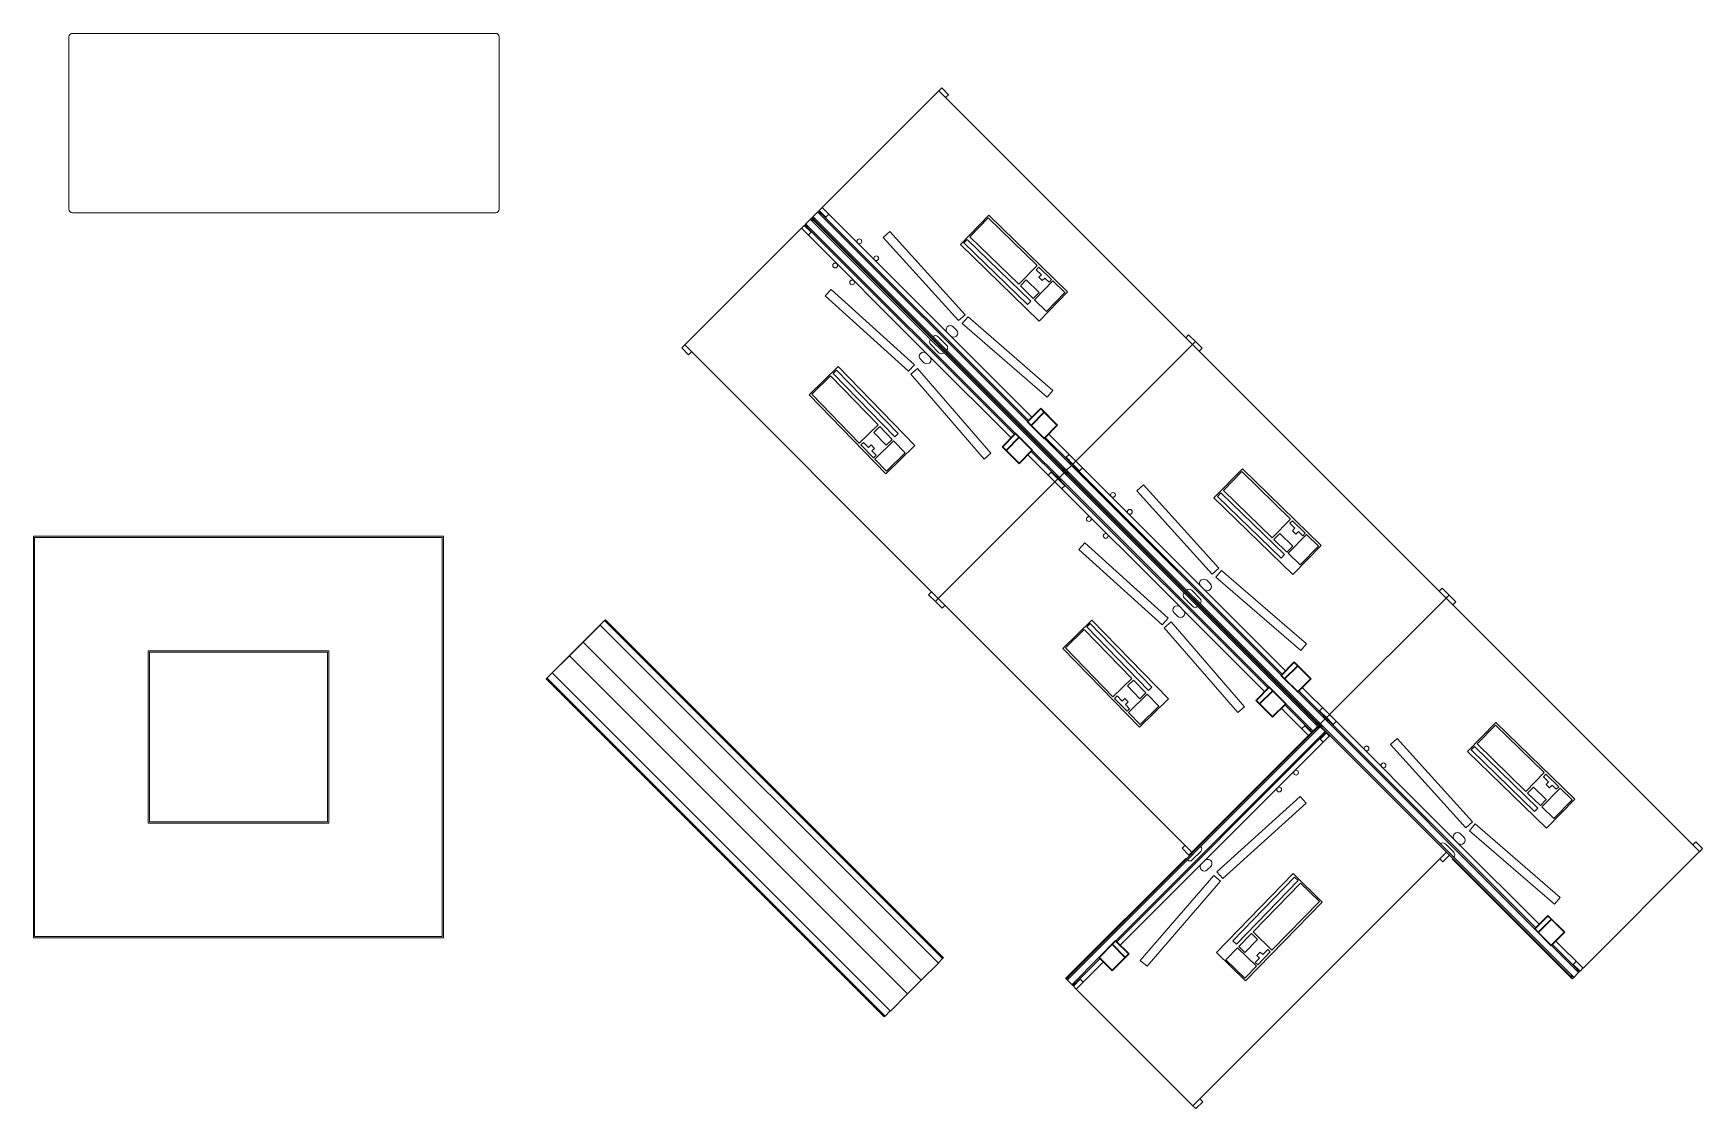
# Model space of a CAD drawing. Header units: millimetres. Extents: x -64292 to 329, y -3854 to 56761.
# Drawn here: x -14006 to -7025, y 7087 to 11585 of the extents above; entities that cross this region are included whole.
import ezdxf

# ---------------------------------------------------------------- set-up
doc = ezdxf.new("R2010")
doc.units = ezdxf.units.MM
doc.header["$MEASUREMENT"] = 0
for name, color, linetype, lineweight in [('I-FURN', 30, 'Continuous', 13), ('Q-CASE', 31, 'Continuous', 13), ('Q-SPCQ', 91, 'Continuous', 13)]:
    doc.layers.add(name, color=color, linetype=linetype, lineweight=lineweight)

# ---------------------------------------------------------------- blocks, each defined once
blk = doc.blocks.new('BVN_Joinery_Column Shelving_JO-N-05_option 5 - JO-N-05-9640496-GA PLAN - LEVEL 11')
at = {"layer": 'Q-CASE'}
for p, q in [((-810.3, -1140), (-810.3, 540)), ((904.7, 540), (-810.3, 540)), ((-805.3, 535), (-805.3, -1135)), ((899.7, 535), (-805.3, 535)), ((899.7, -1135), (899.7, 535)), ((904.7, 540), (904.7, -1140)), ((-330.3, -660), (-330.3, 60)), ((424.7, 60), (-330.3, 60)), ((-325.3, 55), (-325.3, -655)), ((-325.3, 55), (419.7, 55)), ((419.7, -655), (419.7, 55)), ((424.7, 60), (424.7, -660)), ((424.7, -660), (-330.3, -660)), ((-325.3, -655), (419.7, -655)), ((904.7, -1140), (-810.3, -1140)), ((-805.3, -1135), (899.7, -1135))]:
    blk.add_line(p, q, dxfattribs=at)
blk = doc.blocks.new('New Furniture_Mobile Whiteboard_NR1 - NR1-9722481-GA PLAN - LEVEL 11')
at = {"layer": 'I-FURN'}
for p, q in [((-956, -460.4), (1044, -460.4)), ((-956, -561.8), (-956, -460.4)), ((-955.3, -425), (-928.4, -425)), ((-955.3, -430), (-955.3, -425)), ((-928.4, -430), (-955.3, -430)), ((-955.3, -460.4), (-955.3, -430)), ((1014.7, -425), (-928.4, -425)), ((-928.4, -430), (1014.7, -430)), ((1014.7, -425), (1044.7, -425)), ((1044.7, -430), (1014.7, -430)), ((1044, -460.4), (1044, -561.8)), ((1044.7, -430), (1044.7, -425)), ((1044.7, -425), (1044.7, -430)), ((1044.7, -431.5), (1044.7, -425)), ((1044.7, -768.3), (1044.7, -431.5)), ((-956, -561.8), (1044, -561.8)), ((-956, -642.6), (-956, -561.8)), ((1044, -642.6), (1044, -561.8)), ((1044, -642.6), (-956, -642.6)), ((-956, -744), (-956, -642.6)), ((1044, -642.6), (1044, -744)), ((1044, -744), (-956, -744)), ((-955.3, -770), (-955.3, -744)), ((-955.3, -775), (-955.3, -770)), ((-955.3, -770), (-928.4, -770)), ((-928.4, -775), (-955.3, -775)), ((1014.7, -770), (-928.4, -770)), ((-928.4, -775), (1014.7, -775)), ((1014.7, -770), (1044.7, -770)), ((1044.7, -775), (1014.7, -775)), ((1044.7, -775), (1044.7, -768.3)), ((1044.7, -775), (1044.7, -770)), ((1044.7, -770), (1044.7, -775))]:
    blk.add_line(p, q, dxfattribs=at)
blk = doc.blocks.new('Existing Furniture_Rectangular Meeting Table_ET2 - ET2-9694637-GA PLAN - LEVEL 11')
at = {"layer": 'I-FURN'}
for p, q in [((885, 426), (-885, 426)), ((-900, 411), (-900, -309)), ((900, -309), (900, 411)), ((-885, -324), (-422.7, -324)), ((-422.7, -324), (421.3, -324)), ((421.3, -324), (885, -324))]:
    blk.add_line(p, q, dxfattribs=at)
for centre, start, end in [((-885, 411), 90, 180), ((885, 411), 360, 90), ((-885, -309), 180, 270), ((885, -309), 270, 0)]:
    blk.add_arc(centre, 15, start, end, dxfattribs=at)
blk = doc.blocks.new('Workstatio_3 - Workstatio_3-V252-GA PLAN - LEVEL 11')
at = {"layer": 'I-FURN'}
for p, q in [((-705.3, 3), (-705.3, 3.1)), ((-705.3, 0), (-705.3, 1.5)), ((-705.3, 0), (-690.3, 0)), ((-690.4, 3.1), (-694.2, 3.1)), ((-694.2, 0), (-690.3, 0)), ((-690.3, 0), (779.7, 0)), ((4.7, 1.5), (4.7, 0)), ((84.7, 0), (84.7, 1.5)), ((783.6, 3.1), (779.8, 3.1)), ((794.7, 3.1), (794.7, 3)), ((794.7, 1.5), (794.7, 0)), ((-705.3, 0), (-705.3, -6)), ((-705.3, -34), (-705.3, -6)), ((-702.3, -6), (-705.3, -6)), ((-705.3, -34), (-705.3, -40)), ((-705.3, -34), (-702.3, -34)), ((-690.3, -40), (-705.3, -40)), ((-665.3, -42.5), (-705.3, -42.5)), ((-545.3, -60), (-705.3, -60)), ((-705.3, -60), (-705.3, -750)), ((-702.3, -6), (791.7, -6)), ((-545.3, -34), (-702.3, -34)), ((-545.1, -40), (-690.3, -40)), ((-665.3, -42.5), (-665.3, -59.9)), ((-445.3, -32.5), (-545.3, -32.5)), ((-545.3, -32.5), (-545.3, -112.5)), ((-543.3, -34.5), (-468.3, -34.5)), ((-543.3, -110.5), (-543.3, -34.5)), ((-468.3, -34.5), (-468.3, -110.5)), ((-466.3, -110.5), (-466.3, -34.5)), ((-466.3, -34.5), (-447.3, -34.5)), ((-447.3, -34.5), (-447.3, -110.5)), ((-445.3, -112.5), (-445.3, -32.5)), ((791.7, -34), (-445.3, -34)), ((34.7, -60), (-445.3, -60)), ((779.7, -40), (-444.4, -40)), ((69.7, -21), (19.7, -21)), ((54.7, -60), (34.7, -60)), ((794.7, -60), (54.7, -60)), ((794.7, -42.5), (754.7, -42.5)), ((754.7, -59.9), (754.7, -42.5)), ((779.7, 0), (783.6, 0)), ((779.7, 0), (794.7, 0)), ((794.7, -40), (779.7, -40)), ((794.7, -6), (791.7, -6)), ((791.7, -34), (794.7, -34)), ((794.7, -6), (794.7, 0)), ((794.7, -6), (794.7, -34)), ((794.7, -40), (794.7, -34)), ((794.7, -42.5), (794.7, -59.9)), ((794.7, -750), (794.7, -60)), ((-545.3, -112.5), (-445.3, -112.5)), ((-468.3, -110.5), (-543.3, -110.5)), ((-447.3, -110.5), (-466.3, -110.5)), ((37.4, -131), (-431.3, -164.7)), ((34.7, -95), (54.7, -95)), ((37.4, -131), (40.1, -168)), ((56.6, -129), (54.8, -166)), ((526, -152.3), (56.6, -129)), ((-431.3, -164.7), (-428.6, -201.7)), ((-428.6, -201.7), (40.1, -168)), ((54.8, -166), (524.1, -189.4)), ((526, -152.3), (524.1, -189.4)), ((276.9, -359.7), (-183.1, -366.1)), ((-180.7, -536.1), (-183.1, -366.1)), ((276.9, -359.7), (279.2, -529.7)), ((-180.7, -536.1), (279.2, -529.7)), ((-705.3, -750), (794.7, -750)), ((-705.3, -767.5), (-705.3, -750.1)), ((-705.3, -767.5), (-665.3, -767.5)), ((-665.3, -750.1), (-665.3, -767.5)), ((754.7, -767.5), (754.7, -750.1)), ((754.7, -767.5), (794.7, -767.5)), ((794.7, -750.1), (794.7, -767.5))]:
    blk.add_line(p, q, dxfattribs=at)
at = {"layer": 'I-FURN', "flags": 128}
for points in [[(-702.3, -6), (-702.2, -6), (-702.1, -6), (-702, -6), (-701.9, -6), (-701.7, -6), (-701.6, -5.9), (-701.5, -5.9), (-701.2, -5.9), (-701.1, -5.8), (-700.9, -5.8), (-700.7, -5.7), (-700.5, -5.7), (-700.4, -5.6), (-700.1, -5.5), (-699.8, -5.4), (-699.7, -5.4), (-699.5, -5.3), (-699.2, -5.1), (-698.9, -5), (-698.4, -4.8), (-698.1, -4.7), (-698, -4.6), (-697.6, -4.4), (-697.4, -4.3), (-697, -4.1), (-696.6, -3.8), (-696.3, -3.7), (-695.8, -3.4), (-695.2, -3), (-694.8, -2.8), (-694, -2.3), (-693.4, -1.9), (-693, -1.7), (-692.1, -1.2), (-690.3, 0)], [(-690.3, -40), (-692.1, -38.8), (-693, -38.3), (-693.4, -38.1), (-694, -37.7), (-694.8, -37.2), (-695.2, -37), (-695.8, -36.6), (-696.3, -36.3), (-696.6, -36.2), (-697, -35.9), (-697.4, -35.7), (-697.6, -35.6), (-698, -35.4), (-698.1, -35.3), (-698.4, -35.2), (-698.8, -35), (-699, -34.9), (-699.3, -34.8), (-699.5, -34.7), (-699.6, -34.7), (-699.8, -34.6), (-700.1, -34.5), (-700.3, -34.4), (-700.4, -34.4), (-700.6, -34.3), (-700.9, -34.2), (-701.1, -34.2), (-701.2, -34.2), (-701.3, -34.1), (-701.5, -34.1), (-701.7, -34), (-701.8, -34), (-702, -34), (-702, -34), (-702.1, -34), (-702.3, -34)], [(779.7, 0), (781.5, -1.2), (782.4, -1.7), (782.8, -1.9), (783.4, -2.3), (784.2, -2.8), (784.6, -3), (785.2, -3.4), (785.7, -3.7), (786, -3.8), (786.4, -4.1), (786.8, -4.3), (787, -4.4), (787.4, -4.6), (787.5, -4.7), (787.8, -4.8), (788.2, -5), (788.4, -5.1), (788.7, -5.2), (788.9, -5.3), (789, -5.3), (789.2, -5.4), (789.5, -5.5), (789.7, -5.6), (789.8, -5.6), (790, -5.7), (790.3, -5.8), (790.5, -5.8), (790.6, -5.8), (790.7, -5.9), (790.9, -5.9), (791.1, -6), (791.2, -6), (791.4, -6), (791.4, -6), (791.6, -6), (791.7, -6)], [(791.7, -34), (791.6, -34), (791.5, -34), (791.4, -34), (791.3, -34), (791.1, -34), (791, -34.1), (790.9, -34.1), (790.6, -34.1), (790.5, -34.2), (790.3, -34.2), (790.1, -34.3), (789.9, -34.3), (789.8, -34.4), (789.5, -34.5), (789.2, -34.6), (789.1, -34.6), (788.9, -34.7), (788.6, -34.9), (788.3, -35), (787.8, -35.2), (787.5, -35.3), (787.4, -35.4), (787, -35.6), (786.8, -35.7), (786.4, -35.9), (786, -36.2), (785.7, -36.3), (785.2, -36.6), (784.6, -37), (784.2, -37.2), (783.4, -37.7), (782.8, -38.1), (782.4, -38.3), (781.5, -38.8), (779.7, -40)]]:
    blk.add_lwpolyline(points, dxfattribs=at)
at = {"layer": 'I-FURN'}
for centre, radius, start, end in [((19.7, -6), 15, 180, 270), ((34.7, -77.5), 17.5, 90, 270), ((54.7, -77.5), 17.5, 270, 90), ((69.7, -6), 15, 270, 0), ((484.7, -70), 10, 0, 180), ((584.7, -70), 10, 0, 180), ((484.7, -70), 10, 180, 360), ((584.7, -70), 10, 180, 360)]:
    blk.add_arc(centre, radius, start, end, dxfattribs=at)
at = {"layer": 'Q-SPCQ'}
for p, q in [((-176.3, -416.3), (-106.3, -415.3)), ((-176.3, -416.3), (-174.8, -526.3)), ((-106.3, -415.3), (-104.8, -525.3)), ((271, -375.1), (-99, -380.2)), ((-99, -380.2), (-98.7, -400.2)), ((-98.7, -400.2), (271.3, -395.1)), ((-23.5, -414.2), (-98.5, -415.2)), ((-98.5, -415.2), (-98, -450.2)), ((-23, -449.2), (-23.5, -414.2)), ((-13.5, -414), (271.5, -410.1)), ((-12, -524), (-13.5, -414)), ((271.3, -395.1), (271, -375.1)), ((271.5, -410.1), (273, -520.1)), ((-98, -450.2), (-23, -449.2)), ((-104.8, -525.3), (-174.8, -526.3)), ((-97.2, -510.2), (-72.2, -509.8)), ((-97, -525.2), (-97.2, -510.2)), ((-22, -524.2), (-97, -525.2)), ((-72.4, -494.8), (-52.4, -494.6)), ((-72.2, -509.8), (-72.4, -494.8)), ((-52.4, -494.6), (-52.2, -509.6)), ((-52.2, -509.6), (-22.2, -509.2)), ((-22.2, -509.2), (-22, -524.2)), ((273, -520.1), (-12, -524))]:
    blk.add_line(p, q, dxfattribs=at)
blk = doc.blocks.new('Workstatio_3 - Workstatio_3-V253-GA PLAN - LEVEL 11')
at = {"layer": 'I-FURN'}
for p, q in [((-705.3, 3), (-705.3, 3.1)), ((-705.3, 0), (-705.3, 1.5)), ((-705.3, 0), (-690.3, 0)), ((-690.4, 3.1), (-694.2, 3.1)), ((-694.2, 0), (-690.3, 0)), ((-690.3, 0), (779.7, 0)), ((4.7, 1.5), (4.7, 0)), ((84.7, 0), (84.7, 1.5)), ((783.6, 3.1), (779.8, 3.1)), ((794.7, 3.1), (794.7, 3)), ((794.7, 1.5), (794.7, 0)), ((-705.3, 0), (-705.3, -6)), ((-705.3, -34), (-705.3, -6)), ((-702.3, -6), (-705.3, -6)), ((-705.3, -34), (-705.3, -40)), ((-705.3, -34), (-702.3, -34)), ((-690.3, -40), (-705.3, -40)), ((-665.3, -42.5), (-705.3, -42.5)), ((-545.3, -60), (-705.3, -60)), ((-705.3, -60), (-705.3, -750)), ((-702.3, -6), (791.7, -6)), ((-545.3, -34), (-702.3, -34)), ((-545.1, -40), (-690.3, -40)), ((-665.3, -42.5), (-665.3, -59.9)), ((-445.3, -32.5), (-545.3, -32.5)), ((-545.3, -32.5), (-545.3, -112.5)), ((-543.3, -34.5), (-468.3, -34.5)), ((-543.3, -110.5), (-543.3, -34.5)), ((-468.3, -34.5), (-468.3, -110.5)), ((-466.3, -110.5), (-466.3, -34.5)), ((-466.3, -34.5), (-447.3, -34.5)), ((-447.3, -34.5), (-447.3, -110.5)), ((779.7, -40), (-445.5, -40)), ((-445.3, -112.5), (-445.3, -32.5)), ((791.7, -34), (-445.3, -34)), ((34.7, -60), (-445.3, -60)), ((69.7, -21), (19.7, -21)), ((54.7, -60), (34.7, -60)), ((794.7, -60), (54.7, -60)), ((794.7, -42.5), (754.7, -42.5)), ((754.7, -59.9), (754.7, -42.5)), ((779.7, 0), (783.6, 0)), ((779.7, 0), (794.7, 0)), ((794.7, -40), (779.7, -40)), ((794.7, -6), (791.7, -6)), ((791.7, -34), (794.7, -34)), ((794.7, -6), (794.7, 0)), ((794.7, -6), (794.7, -34)), ((794.7, -40), (794.7, -34)), ((794.7, -42.5), (794.7, -59.9)), ((794.7, -750), (794.7, -60)), ((-545.3, -112.5), (-445.3, -112.5)), ((-468.3, -110.5), (-543.3, -110.5)), ((-447.3, -110.5), (-466.3, -110.5)), ((37.4, -131), (-431.3, -164.7)), ((34.7, -95), (54.7, -95)), ((37.4, -131), (40.1, -168)), ((56.6, -129), (54.8, -166)), ((526, -152.3), (56.6, -129)), ((-431.3, -164.7), (-428.6, -201.7)), ((-428.6, -201.7), (40.1, -168)), ((54.8, -166), (524.1, -189.4)), ((526, -152.3), (524.1, -189.4)), ((276.9, -359.7), (-183.1, -366.1)), ((-180.7, -536.1), (-183.1, -366.1)), ((276.9, -359.7), (279.2, -529.7)), ((-180.7, -536.1), (279.2, -529.7)), ((-705.3, -750), (794.7, -750)), ((-705.3, -767.5), (-705.3, -750.1)), ((-705.3, -767.5), (-665.3, -767.5)), ((-665.3, -750.1), (-665.3, -767.5)), ((754.7, -767.5), (754.7, -750.1)), ((754.7, -767.5), (794.7, -767.5)), ((794.7, -750.1), (794.7, -767.5))]:
    blk.add_line(p, q, dxfattribs=at)
at = {"layer": 'I-FURN', "flags": 128}
for points in [[(-702.3, -6), (-702.2, -6), (-702.1, -6), (-702, -6), (-701.9, -6), (-701.7, -6), (-701.6, -5.9), (-701.5, -5.9), (-701.2, -5.9), (-701.1, -5.8), (-700.9, -5.8), (-700.7, -5.7), (-700.5, -5.7), (-700.4, -5.6), (-700.1, -5.5), (-699.8, -5.4), (-699.7, -5.4), (-699.5, -5.3), (-699.2, -5.1), (-698.9, -5), (-698.4, -4.8), (-698.1, -4.7), (-698, -4.6), (-697.6, -4.4), (-697.4, -4.3), (-697, -4.1), (-696.6, -3.8), (-696.3, -3.7), (-695.8, -3.4), (-695.2, -3), (-694.8, -2.8), (-694, -2.3), (-693.4, -1.9), (-693, -1.7), (-692.1, -1.2), (-690.3, 0)], [(-690.3, -40), (-692.1, -38.8), (-693, -38.3), (-693.4, -38.1), (-694, -37.7), (-694.8, -37.2), (-695.2, -37), (-695.8, -36.6), (-696.3, -36.3), (-696.6, -36.2), (-697, -35.9), (-697.4, -35.7), (-697.6, -35.6), (-698, -35.4), (-698.1, -35.3), (-698.4, -35.2), (-698.8, -35), (-699, -34.9), (-699.3, -34.8), (-699.5, -34.7), (-699.6, -34.7), (-699.8, -34.6), (-700.1, -34.5), (-700.3, -34.4), (-700.4, -34.4), (-700.6, -34.3), (-700.9, -34.2), (-701.1, -34.2), (-701.2, -34.2), (-701.3, -34.1), (-701.5, -34.1), (-701.7, -34), (-701.8, -34), (-702, -34), (-702, -34), (-702.1, -34), (-702.3, -34)], [(779.7, 0), (781.5, -1.2), (782.4, -1.7), (782.8, -1.9), (783.4, -2.3), (784.2, -2.8), (784.6, -3), (785.2, -3.4), (785.7, -3.7), (786, -3.8), (786.4, -4.1), (786.8, -4.3), (787, -4.4), (787.4, -4.6), (787.5, -4.7), (787.8, -4.8), (788.2, -5), (788.4, -5.1), (788.7, -5.2), (788.9, -5.3), (789, -5.3), (789.2, -5.4), (789.5, -5.5), (789.7, -5.6), (789.8, -5.6), (790, -5.7), (790.3, -5.8), (790.5, -5.8), (790.6, -5.8), (790.7, -5.9), (790.9, -5.9), (791.1, -6), (791.2, -6), (791.4, -6), (791.4, -6), (791.6, -6), (791.7, -6)], [(791.7, -34), (791.6, -34), (791.5, -34), (791.4, -34), (791.3, -34), (791.1, -34), (791, -34.1), (790.9, -34.1), (790.6, -34.1), (790.5, -34.2), (790.3, -34.2), (790.1, -34.3), (789.9, -34.3), (789.8, -34.4), (789.5, -34.5), (789.2, -34.6), (789.1, -34.6), (788.9, -34.7), (788.6, -34.9), (788.3, -35), (787.8, -35.2), (787.5, -35.3), (787.4, -35.4), (787, -35.6), (786.8, -35.7), (786.4, -35.9), (786, -36.2), (785.7, -36.3), (785.2, -36.6), (784.6, -37), (784.2, -37.2), (783.4, -37.7), (782.8, -38.1), (782.4, -38.3), (781.5, -38.8), (779.7, -40)]]:
    blk.add_lwpolyline(points, dxfattribs=at)
at = {"layer": 'I-FURN'}
for centre, radius, start, end in [((19.7, -6), 15, 180, 270), ((34.7, -77.5), 17.5, 90, 270), ((54.7, -77.5), 17.5, 270, 90), ((69.7, -6), 15, 270, 0), ((484.7, -70), 10, 0, 180), ((584.7, -70), 10, 0, 180), ((484.7, -70), 10, 180, 360), ((584.7, -70), 10, 180, 360)]:
    blk.add_arc(centre, radius, start, end, dxfattribs=at)
at = {"layer": 'Q-SPCQ'}
for p, q in [((-176.3, -416.3), (-106.3, -415.3)), ((-176.3, -416.3), (-174.8, -526.3)), ((-106.3, -415.3), (-104.8, -525.3)), ((271, -375.1), (-99, -380.2)), ((-99, -380.2), (-98.7, -400.2)), ((-98.7, -400.2), (271.3, -395.1)), ((-23.5, -414.2), (-98.5, -415.2)), ((-98.5, -415.2), (-98, -450.2)), ((-23, -449.2), (-23.5, -414.2)), ((-13.5, -414), (271.5, -410.1)), ((-12, -524), (-13.5, -414)), ((271.3, -395.1), (271, -375.1)), ((271.5, -410.1), (273, -520.1)), ((-98, -450.2), (-23, -449.2)), ((-104.8, -525.3), (-174.8, -526.3)), ((-97.2, -510.2), (-72.2, -509.8)), ((-97, -525.2), (-97.2, -510.2)), ((-22, -524.2), (-97, -525.2)), ((-72.4, -494.8), (-52.4, -494.6)), ((-72.2, -509.8), (-72.4, -494.8)), ((-52.4, -494.6), (-52.2, -509.6)), ((-52.2, -509.6), (-22.2, -509.2)), ((-22.2, -509.2), (-22, -524.2)), ((273, -520.1), (-12, -524))]:
    blk.add_line(p, q, dxfattribs=at)
blk = doc.blocks.new('Workstatio_3 - Workstatio_3-V254-GA PLAN - LEVEL 11')
at = {"layer": 'I-FURN'}
for p, q in [((-665.3, 767.5), (-705.3, 767.5)), ((-705.3, 750.1), (-705.3, 767.5)), ((794.7, 750), (-705.3, 750)), ((-705.3, 750), (-705.3, 60)), ((-665.3, 767.5), (-665.3, 750.1)), ((794.7, 767.5), (754.7, 767.5)), ((754.7, 750.1), (754.7, 767.5)), ((794.7, 767.5), (794.7, 750.1)), ((794.7, 60), (794.7, 750)), ((-183.1, 366.1), (-180.7, 536.1)), ((279.2, 529.7), (-180.7, 536.1)), ((279.2, 529.7), (276.9, 359.7)), ((-183.1, 366.1), (276.9, 359.7)), ((-431.3, 164.7), (-428.6, 201.7)), ((37.4, 131), (-431.3, 164.7)), ((-428.6, 201.7), (40.1, 168)), ((37.4, 131), (40.1, 168)), ((54.8, 166), (524.1, 189.4)), ((56.6, 129), (54.8, 166)), ((526, 152.3), (56.6, 129)), ((526, 152.3), (524.1, 189.4)), ((-445.3, 112.5), (-545.3, 112.5)), ((-545.3, 112.5), (-545.3, 32.5)), ((-543.3, 34.5), (-543.3, 110.5)), ((-543.3, 110.5), (-468.3, 110.5)), ((-468.3, 110.5), (-468.3, 34.5)), ((-466.3, 34.5), (-466.3, 110.5)), ((-466.3, 110.5), (-447.3, 110.5)), ((-447.3, 110.5), (-447.3, 34.5)), ((-445.3, 32.5), (-445.3, 112.5)), ((54.7, 95), (34.7, 95)), ((-705.3, 60), (-545.3, 60)), ((-705.3, 42.5), (-665.3, 42.5)), ((-705.3, 40), (-705.3, 34)), ((-705.3, 40), (-690.3, 40)), ((-702.3, 34), (-705.3, 34)), ((-705.3, 6), (-705.3, 0)), ((-705.3, 6), (-702.3, 6)), ((-702.3, 34), (-545.3, 34)), ((791.7, 6), (-702.3, 6)), ((-690.3, 40), (-545.1, 40)), ((779.7, 0), (-690.3, 0)), ((-665.3, 59.9), (-665.3, 42.5)), ((-545.3, 32.5), (-445.3, 32.5)), ((-468.3, 34.5), (-543.3, 34.5)), ((-447.3, 34.5), (-466.3, 34.5)), ((-445.5, 40), (779.7, 40)), ((-445.3, 60), (34.7, 60)), ((-445.3, 34), (791.7, 34)), ((4.7, 0), (4.7, -1.5)), ((19.7, 21), (69.7, 21)), ((34.7, 60), (54.7, 60)), ((54.7, 60), (794.7, 60)), ((754.7, 42.5), (754.7, 58.9)), ((754.7, 42.5), (794.7, 42.5)), ((779.7, 40), (794.7, 40)), ((783.6, 0), (779.7, 0)), ((794.7, 0), (779.7, 0)), ((794.7, 34), (791.7, 34)), ((791.7, 6), (794.7, 6)), ((794.7, 59.9), (794.7, 42.5)), ((794.7, 34), (794.7, 40)), ((794.7, 34), (794.7, 6)), ((794.7, 0), (794.7, 6)), ((794.7, 0), (794.7, -1.5)), ((-690.3, 0), (-705.3, 0)), ((-705.3, -1.5), (-705.3, 0)), ((-705.3, -3.1), (-705.3, -3)), ((-690.3, 0), (-694.2, 0)), ((-694.2, -3.1), (-690.4, -3.1)), ((84.7, -1.5), (84.7, 0)), ((779.8, -3.1), (783.6, -3.1)), ((794.7, -3), (794.7, -3.1))]:
    blk.add_line(p, q, dxfattribs=at)
at = {"layer": 'I-FURN', "flags": 128}
for points in [[(-702.3, 34), (-702.2, 34), (-702.1, 34), (-702, 34), (-701.9, 34), (-701.7, 34), (-701.6, 34.1), (-701.5, 34.1), (-701.2, 34.1), (-701.1, 34.2), (-700.9, 34.2), (-700.7, 34.3), (-700.5, 34.3), (-700.4, 34.4), (-700.1, 34.5), (-699.8, 34.6), (-699.7, 34.6), (-699.5, 34.7), (-699.2, 34.9), (-698.9, 35), (-698.4, 35.2), (-698.1, 35.3), (-698, 35.4), (-697.6, 35.6), (-697.4, 35.7), (-697, 35.9), (-696.6, 36.2), (-696.3, 36.3), (-695.8, 36.6), (-695.2, 37), (-694.8, 37.2), (-694, 37.7), (-693.4, 38.1), (-693, 38.3), (-692.1, 38.8), (-690.3, 40)], [(-690.3, 0), (-692.1, 1.2), (-693, 1.7), (-693.4, 1.9), (-694, 2.3), (-694.8, 2.8), (-695.2, 3), (-695.8, 3.4), (-696.3, 3.7), (-696.6, 3.8), (-697, 4.1), (-697.4, 4.3), (-697.6, 4.4), (-698, 4.6), (-698.1, 4.7), (-698.4, 4.8), (-698.8, 5), (-699, 5.1), (-699.3, 5.2), (-699.5, 5.3), (-699.6, 5.3), (-699.8, 5.4), (-700.1, 5.5), (-700.3, 5.6), (-700.4, 5.6), (-700.6, 5.7), (-700.9, 5.8), (-701.1, 5.8), (-701.2, 5.8), (-701.3, 5.9), (-701.5, 5.9), (-701.7, 6), (-701.8, 6), (-702, 6), (-702, 6), (-702.1, 6), (-702.3, 6)], [(779.7, 40), (781.5, 38.8), (782.4, 38.3), (782.8, 38.1), (783.4, 37.7), (784.2, 37.2), (784.6, 37), (785.2, 36.6), (785.7, 36.3), (786, 36.2), (786.4, 35.9), (786.8, 35.7), (787, 35.6), (787.4, 35.4), (787.5, 35.3), (787.8, 35.2), (788.2, 35), (788.4, 34.9), (788.7, 34.8), (788.9, 34.7), (789, 34.7), (789.2, 34.6), (789.5, 34.5), (789.7, 34.4), (789.8, 34.4), (790, 34.3), (790.3, 34.2), (790.5, 34.2), (790.6, 34.2), (790.7, 34.1), (790.9, 34.1), (791.1, 34), (791.2, 34), (791.4, 34), (791.4, 34), (791.6, 34), (791.7, 34)], [(791.7, 6), (791.6, 6), (791.5, 6), (791.4, 6), (791.3, 6), (791.1, 6), (791, 5.9), (790.9, 5.9), (790.6, 5.9), (790.5, 5.8), (790.3, 5.8), (790.1, 5.7), (789.9, 5.7), (789.8, 5.6), (789.5, 5.5), (789.2, 5.4), (789.1, 5.4), (788.9, 5.3), (788.6, 5.1), (788.3, 5), (787.8, 4.8), (787.5, 4.7), (787.4, 4.6), (787, 4.4), (786.8, 4.3), (786.4, 4.1), (786, 3.8), (785.7, 3.7), (785.2, 3.4), (784.6, 3), (784.2, 2.8), (783.4, 2.3), (782.8, 1.9), (782.4, 1.7), (781.5, 1.2), (779.7, 0)]]:
    blk.add_lwpolyline(points, dxfattribs=at)
at = {"layer": 'I-FURN'}
for centre, radius, start, end in [((34.7, 77.5), 17.5, 90, 270), ((54.7, 77.5), 17.5, 270, 90), ((484.7, 70), 10, 0, 180), ((484.7, 70), 10, 180, 360), ((584.7, 70), 10, 0, 180), ((584.7, 70), 10, 180, 360), ((19.7, 6), 15, 90, 180), ((69.7, 6), 15, 360, 90)]:
    blk.add_arc(centre, radius, start, end, dxfattribs=at)
at = {"layer": 'Q-SPCQ'}
for p, q in [((-176.3, 416.3), (-174.8, 526.3)), ((-104.8, 525.3), (-174.8, 526.3)), ((-106.3, 415.3), (-104.8, 525.3)), ((-97, 525.2), (-97.2, 510.2)), ((-97.2, 510.2), (-72.2, 509.8)), ((-22, 524.2), (-97, 525.2)), ((-72.2, 509.8), (-72.4, 494.8)), ((-72.4, 494.8), (-52.4, 494.6)), ((-52.4, 494.6), (-52.2, 509.6)), ((-52.2, 509.6), (-22.2, 509.2)), ((-22.2, 509.2), (-22, 524.2)), ((-12, 524), (-13.5, 414)), ((273, 520.1), (-12, 524)), ((271.5, 410.1), (273, 520.1)), ((-98.5, 415.2), (-98, 450.2)), ((-98, 450.2), (-23, 449.2)), ((-23, 449.2), (-23.5, 414.2)), ((-176.3, 416.3), (-106.3, 415.3)), ((-99, 380.2), (-98.7, 400.2)), ((271, 375.1), (-99, 380.2)), ((-98.7, 400.2), (271.3, 395.1)), ((-23.5, 414.2), (-98.5, 415.2)), ((-13.5, 414), (271.5, 410.1)), ((271.3, 395.1), (271, 375.1))]:
    blk.add_line(p, q, dxfattribs=at)
blk = doc.blocks.new('Workstatio_3 - Workstatio_3-V255-GA PLAN - LEVEL 11')
at = {"layer": 'I-FURN'}
for p, q in [((-665.3, 767.5), (-705.3, 767.5)), ((-705.3, 750.1), (-705.3, 767.5)), ((794.7, 750), (-705.3, 750)), ((-705.3, 750), (-705.3, 60)), ((-665.3, 767.5), (-665.3, 750.1)), ((794.7, 767.5), (754.7, 767.5)), ((754.7, 750.1), (754.7, 767.5)), ((794.7, 767.5), (794.7, 750.1)), ((794.7, 60), (794.7, 750)), ((-183.1, 366.1), (-180.7, 536.1)), ((279.2, 529.7), (-180.7, 536.1)), ((279.2, 529.7), (276.9, 359.7)), ((-183.1, 366.1), (276.9, 359.7)), ((-431.3, 164.7), (-428.6, 201.7)), ((37.4, 131), (-431.3, 164.7)), ((-428.6, 201.7), (40.1, 168)), ((37.4, 131), (40.1, 168)), ((54.8, 166), (524.1, 189.4)), ((56.6, 129), (54.8, 166)), ((526, 152.3), (56.6, 129)), ((526, 152.3), (524.1, 189.4)), ((-445.3, 112.5), (-545.3, 112.5)), ((-545.3, 112.5), (-545.3, 32.5)), ((-543.3, 34.5), (-543.3, 110.5)), ((-543.3, 110.5), (-468.3, 110.5)), ((-468.3, 110.5), (-468.3, 34.5)), ((-466.3, 34.5), (-466.3, 110.5)), ((-466.3, 110.5), (-447.3, 110.5)), ((-447.3, 110.5), (-447.3, 34.5)), ((-445.3, 32.5), (-445.3, 112.5)), ((54.7, 95), (34.7, 95)), ((-705.3, 60), (-545.3, 60)), ((-705.3, 42.5), (-665.3, 42.5)), ((-705.3, 40), (-705.3, 34)), ((-705.3, 40), (-690.3, 40)), ((-705.3, 6), (-705.3, 34)), ((-702.3, 34), (-705.3, 34)), ((-705.3, 6), (-705.3, 0)), ((-705.3, 6), (-702.3, 6)), ((-702.3, 34), (-545.3, 34)), ((791.7, 6), (-702.3, 6)), ((-690.3, 40), (-545.1, 40)), ((779.7, 0), (-690.3, 0)), ((-665.3, 59.9), (-665.3, 42.5)), ((-545.3, 32.5), (-445.3, 32.5)), ((-468.3, 34.5), (-543.3, 34.5)), ((-447.3, 34.5), (-466.3, 34.5)), ((-445.5, 40), (779.7, 40)), ((-445.3, 60), (34.7, 60)), ((-445.3, 34), (791.7, 34)), ((4.7, 0), (4.7, -1.5)), ((19.7, 21), (69.7, 21)), ((34.7, 60), (54.7, 60)), ((54.7, 60), (794.7, 60)), ((754.7, 42.5), (754.7, 59.9)), ((754.7, 42.5), (794.7, 42.5)), ((779.7, 40), (794.7, 40)), ((783.6, 0), (779.7, 0)), ((794.7, 0), (779.7, 0)), ((794.7, 34), (791.7, 34)), ((791.7, 6), (794.7, 6)), ((794.7, 59.9), (794.7, 42.5)), ((794.7, 34), (794.7, 40)), ((794.7, 34), (794.7, 6)), ((794.7, 0), (794.7, 6)), ((794.7, 0), (794.7, -1.5)), ((-690.3, 0), (-705.3, 0)), ((-705.3, -1.5), (-705.3, 0)), ((-705.3, -3.1), (-705.3, -3)), ((-690.3, 0), (-694.2, 0)), ((-694.2, -3.1), (-690.4, -3.1)), ((84.7, -1.5), (84.7, 0)), ((779.8, -3.1), (783.6, -3.1)), ((794.7, -3), (794.7, -3.1))]:
    blk.add_line(p, q, dxfattribs=at)
at = {"layer": 'I-FURN', "flags": 128}
for points in [[(-702.3, 34), (-702.2, 34), (-702.1, 34), (-702, 34), (-701.9, 34), (-701.7, 34), (-701.6, 34.1), (-701.5, 34.1), (-701.2, 34.1), (-701.1, 34.2), (-700.9, 34.2), (-700.7, 34.3), (-700.5, 34.3), (-700.4, 34.4), (-700.1, 34.5), (-699.8, 34.6), (-699.7, 34.6), (-699.5, 34.7), (-699.2, 34.9), (-698.9, 35), (-698.4, 35.2), (-698.1, 35.3), (-698, 35.4), (-697.6, 35.6), (-697.4, 35.7), (-697, 35.9), (-696.6, 36.2), (-696.3, 36.3), (-695.8, 36.6), (-695.2, 37), (-694.8, 37.2), (-694, 37.7), (-693.4, 38.1), (-693, 38.3), (-692.1, 38.8), (-690.3, 40)], [(-690.3, 0), (-692.1, 1.2), (-693, 1.7), (-693.4, 1.9), (-694, 2.3), (-694.8, 2.8), (-695.2, 3), (-695.8, 3.4), (-696.3, 3.7), (-696.6, 3.8), (-697, 4.1), (-697.4, 4.3), (-697.6, 4.4), (-698, 4.6), (-698.1, 4.7), (-698.4, 4.8), (-698.8, 5), (-699, 5.1), (-699.3, 5.2), (-699.5, 5.3), (-699.6, 5.3), (-699.8, 5.4), (-700.1, 5.5), (-700.3, 5.6), (-700.4, 5.6), (-700.6, 5.7), (-700.9, 5.8), (-701.1, 5.8), (-701.2, 5.8), (-701.3, 5.9), (-701.5, 5.9), (-701.7, 6), (-701.8, 6), (-702, 6), (-702, 6), (-702.1, 6), (-702.3, 6)], [(779.7, 40), (781.5, 38.8), (782.4, 38.3), (782.8, 38.1), (783.4, 37.7), (784.2, 37.2), (784.6, 37), (785.2, 36.6), (785.7, 36.3), (786, 36.2), (786.4, 35.9), (786.8, 35.7), (787, 35.6), (787.4, 35.4), (787.5, 35.3), (787.8, 35.2), (788.2, 35), (788.4, 34.9), (788.7, 34.8), (788.9, 34.7), (789, 34.7), (789.2, 34.6), (789.5, 34.5), (789.7, 34.4), (789.8, 34.4), (790, 34.3), (790.3, 34.2), (790.5, 34.2), (790.6, 34.2), (790.7, 34.1), (790.9, 34.1), (791.1, 34), (791.2, 34), (791.4, 34), (791.4, 34), (791.6, 34), (791.7, 34)], [(791.7, 6), (791.6, 6), (791.5, 6), (791.4, 6), (791.3, 6), (791.1, 6), (791, 5.9), (790.9, 5.9), (790.6, 5.9), (790.5, 5.8), (790.3, 5.8), (790.1, 5.7), (789.9, 5.7), (789.8, 5.6), (789.5, 5.5), (789.2, 5.4), (789.1, 5.4), (788.9, 5.3), (788.6, 5.1), (788.3, 5), (787.8, 4.8), (787.5, 4.7), (787.4, 4.6), (787, 4.4), (786.8, 4.3), (786.4, 4.1), (786, 3.8), (785.7, 3.7), (785.2, 3.4), (784.6, 3), (784.2, 2.8), (783.4, 2.3), (782.8, 1.9), (782.4, 1.7), (781.5, 1.2), (779.7, 0)]]:
    blk.add_lwpolyline(points, dxfattribs=at)
at = {"layer": 'I-FURN'}
for centre, radius, start, end in [((34.7, 77.5), 17.5, 90, 270), ((54.7, 77.5), 17.5, 270, 90), ((484.7, 70), 10, 0, 180), ((484.7, 70), 10, 180, 360), ((584.7, 70), 10, 0, 180), ((584.7, 70), 10, 180, 360), ((19.7, 6), 15, 90, 180), ((69.7, 6), 15, 360, 90)]:
    blk.add_arc(centre, radius, start, end, dxfattribs=at)
at = {"layer": 'Q-SPCQ'}
for p, q in [((-176.3, 416.3), (-174.8, 526.3)), ((-104.8, 525.3), (-174.8, 526.3)), ((-106.3, 415.3), (-104.8, 525.3)), ((-97, 525.2), (-97.2, 510.2)), ((-97.2, 510.2), (-72.2, 509.8)), ((-22, 524.2), (-97, 525.2)), ((-72.2, 509.8), (-72.4, 494.8)), ((-72.4, 494.8), (-52.4, 494.6)), ((-52.4, 494.6), (-52.2, 509.6)), ((-52.2, 509.6), (-22.2, 509.2)), ((-22.2, 509.2), (-22, 524.2)), ((-12, 524), (-13.5, 414)), ((273, 520.1), (-12, 524)), ((271.5, 410.1), (273, 520.1)), ((-98.5, 415.2), (-98, 450.2)), ((-98, 450.2), (-23, 449.2)), ((-23, 449.2), (-23.5, 414.2)), ((-176.3, 416.3), (-106.3, 415.3)), ((-99, 380.2), (-98.7, 400.2)), ((271, 375.1), (-99, 380.2)), ((-98.7, 400.2), (271.3, 395.1)), ((-23.5, 414.2), (-98.5, 415.2)), ((-13.5, 414), (271.5, 410.1)), ((271.3, 395.1), (271, 375.1))]:
    blk.add_line(p, q, dxfattribs=at)
blk = doc.blocks.new('Workstatio_3 - Workstatio_3-V256-GA PLAN - LEVEL 11')
at = {"layer": 'I-FURN'}
for p, q in [((4.7, 3.1), (-705.3, 3.1)), ((-705.3, 0), (-705.3, 3.1)), ((-705.3, 0), (-705.3, -6)), ((-705.3, 0), (-690.3, 0)), ((-694.2, 0), (-690.3, 0)), ((-690.3, 0), (779.7, 0)), ((4.7, 3.1), (4.7, 0)), ((84.7, 0), (84.7, 3.1)), ((794.7, 3.1), (731.7, 3.1)), ((794.7, -6), (794.7, 0)), ((-705.3, -34), (-705.3, -6)), ((-702.3, -6), (-705.3, -6)), ((-705.3, -34), (-705.3, -40)), ((-705.3, -34), (-702.3, -34)), ((-690.3, -40), (-705.3, -40)), ((-665.3, -42.5), (-705.3, -42.5)), ((-705.3, -59.9), (-705.3, -42.5)), ((-545.3, -60), (-705.3, -60)), ((-705.3, -60), (-705.3, -750)), ((-702.3, -6), (791.7, -6)), ((-545.3, -34), (-702.3, -34)), ((-545.1, -40), (-690.3, -40)), ((-665.3, -42.5), (-665.3, -59.9)), ((-445.3, -32.5), (-545.3, -32.5)), ((-545.3, -32.5), (-545.3, -112.5)), ((-543.3, -34.5), (-468.3, -34.5)), ((-543.3, -110.5), (-543.3, -34.5)), ((-468.3, -34.5), (-468.3, -110.5)), ((-466.3, -110.5), (-466.3, -34.5)), ((-466.3, -34.5), (-447.3, -34.5)), ((-447.3, -34.5), (-447.3, -110.5)), ((779.7, -40), (-445.5, -40)), ((-445.3, -112.5), (-445.3, -32.5)), ((791.7, -34), (-445.3, -34)), ((34.7, -60), (-445.3, -60)), ((69.7, -21), (19.7, -21)), ((54.7, -60), (34.7, -60)), ((794.7, -60), (54.7, -60)), ((792, -42.5), (754.7, -42.5)), ((754.7, -59.9), (754.7, -42.5)), ((779.7, 0), (783.6, 0)), ((779.7, 0), (794.2, 0)), ((794.7, -40), (779.7, -40)), ((794.4, -6), (791.7, -6)), ((791.7, -34), (794.7, -34)), ((794.7, -40), (794.7, -34)), ((-545.3, -112.5), (-445.3, -112.5)), ((-468.3, -110.5), (-543.3, -110.5)), ((-447.3, -110.5), (-466.3, -110.5)), ((37.4, -131), (-431.3, -164.7)), ((34.7, -95), (54.7, -95)), ((37.4, -131), (40.1, -168)), ((56.6, -129), (54.8, -166)), ((526, -152.3), (56.6, -129)), ((-431.3, -164.7), (-428.6, -201.7)), ((-428.6, -201.7), (40.1, -168)), ((54.8, -166), (524.1, -189.4)), ((526, -152.3), (524.1, -189.4)), ((276.9, -359.7), (-183.1, -366.1)), ((-180.7, -536.1), (-183.1, -366.1)), ((276.9, -359.7), (279.2, -529.7)), ((-180.7, -536.1), (279.2, -529.7)), ((-705.3, -750), (794.7, -750)), ((-705.3, -767.5), (-705.3, -750.1)), ((-705.3, -767.5), (-665.3, -767.5)), ((-665.3, -750.1), (-665.3, -767.5)), ((754.7, -767.5), (754.7, -750.1)), ((754.7, -767.5), (794.7, -767.5))]:
    blk.add_line(p, q, dxfattribs=at)
at = {"layer": 'I-FURN', "flags": 128}
for points in [[(-702.3, -6), (-702.2, -6), (-702.1, -6), (-702, -6), (-701.9, -6), (-701.7, -6), (-701.6, -5.9), (-701.5, -5.9), (-701.2, -5.9), (-701.1, -5.8), (-700.9, -5.8), (-700.7, -5.7), (-700.5, -5.7), (-700.4, -5.6), (-700.1, -5.5), (-699.8, -5.4), (-699.7, -5.4), (-699.5, -5.3), (-699.2, -5.1), (-698.9, -5), (-698.4, -4.8), (-698.1, -4.7), (-698, -4.6), (-697.6, -4.4), (-697.4, -4.3), (-697, -4.1), (-696.6, -3.8), (-696.3, -3.7), (-695.8, -3.4), (-695.2, -3), (-694.8, -2.8), (-694, -2.3), (-693.4, -1.9), (-693, -1.7), (-692.1, -1.2), (-690.3, 0)], [(-690.3, -40), (-692.1, -38.8), (-693, -38.3), (-693.4, -38.1), (-694, -37.7), (-694.8, -37.2), (-695.2, -37), (-695.8, -36.6), (-696.3, -36.3), (-696.6, -36.2), (-697, -35.9), (-697.4, -35.7), (-697.6, -35.6), (-698, -35.4), (-698.1, -35.3), (-698.4, -35.2), (-698.8, -35), (-699, -34.9), (-699.3, -34.8), (-699.5, -34.7), (-699.6, -34.7), (-699.8, -34.6), (-700.1, -34.5), (-700.3, -34.4), (-700.4, -34.4), (-700.6, -34.3), (-700.9, -34.2), (-701.1, -34.2), (-701.2, -34.2), (-701.3, -34.1), (-701.5, -34.1), (-701.7, -34), (-701.8, -34), (-702, -34), (-702, -34), (-702.1, -34), (-702.3, -34)], [(779.7, 0), (781.5, -1.2), (782.4, -1.7), (782.8, -1.9), (783.4, -2.3), (784.2, -2.8), (784.6, -3), (785.2, -3.4), (785.7, -3.7), (786, -3.8), (786.4, -4.1), (786.8, -4.3), (787, -4.4), (787.4, -4.6), (787.5, -4.7), (787.8, -4.8), (788.2, -5), (788.4, -5.1), (788.7, -5.2), (788.9, -5.3), (789, -5.3), (789.2, -5.4), (789.5, -5.5), (789.7, -5.6), (789.8, -5.6), (790, -5.7), (790.3, -5.8), (790.5, -5.8), (790.6, -5.8), (790.7, -5.9), (790.9, -5.9), (791.1, -6), (791.2, -6), (791.4, -6), (791.4, -6), (791.6, -6), (791.7, -6)], [(791.7, -34), (791.6, -34), (791.5, -34), (791.4, -34), (791.3, -34), (791.1, -34), (791, -34.1), (790.9, -34.1), (790.6, -34.1), (790.5, -34.2), (790.3, -34.2), (790.1, -34.3), (789.9, -34.3), (789.8, -34.4), (789.5, -34.5), (789.2, -34.6), (789.1, -34.6), (788.9, -34.7), (788.6, -34.9), (788.3, -35), (787.8, -35.2), (787.5, -35.3), (787.4, -35.4), (787, -35.6), (786.8, -35.7), (786.4, -35.9), (786, -36.2), (785.7, -36.3), (785.2, -36.6), (784.6, -37), (784.2, -37.2), (783.4, -37.7), (782.8, -38.1), (782.4, -38.3), (781.5, -38.8), (779.7, -40)]]:
    blk.add_lwpolyline(points, dxfattribs=at)
at = {"layer": 'I-FURN'}
for centre, radius, start, end in [((19.7, -6), 15, 180, 270), ((34.7, -77.5), 17.5, 90, 270), ((54.7, -77.5), 17.5, 270, 90), ((69.7, -6), 15, 270, 0), ((484.7, -70), 10, 0, 180), ((584.7, -70), 10, 0, 180), ((484.7, -70), 10, 180, 360), ((584.7, -70), 10, 180, 360)]:
    blk.add_arc(centre, radius, start, end, dxfattribs=at)
at = {"layer": 'Q-SPCQ'}
for p, q in [((-176.3, -416.3), (-106.3, -415.3)), ((-176.3, -416.3), (-174.8, -526.3)), ((-106.3, -415.3), (-104.8, -525.3)), ((271, -375.1), (-99, -380.2)), ((-99, -380.2), (-98.7, -400.2)), ((-98.7, -400.2), (271.3, -395.1)), ((-23.5, -414.2), (-98.5, -415.2)), ((-98.5, -415.2), (-98, -450.2)), ((-23, -449.2), (-23.5, -414.2)), ((-13.5, -414), (271.5, -410.1)), ((-12, -524), (-13.5, -414)), ((271.3, -395.1), (271, -375.1)), ((271.5, -410.1), (273, -520.1)), ((-98, -450.2), (-23, -449.2)), ((-104.8, -525.3), (-174.8, -526.3)), ((-97.2, -510.2), (-72.2, -509.8)), ((-97, -525.2), (-97.2, -510.2)), ((-22, -524.2), (-97, -525.2)), ((-72.4, -494.8), (-52.4, -494.6)), ((-72.2, -509.8), (-72.4, -494.8)), ((-52.4, -494.6), (-52.2, -509.6)), ((-52.2, -509.6), (-22.2, -509.2)), ((-22.2, -509.2), (-22, -524.2)), ((273, -520.1), (-12, -524))]:
    blk.add_line(p, q, dxfattribs=at)
blk = doc.blocks.new('Workstatio_3 - Workstatio_3-V257-GA PLAN - LEVEL 11')
at = {"layer": 'I-FURN'}
for p, q in [((4.7, 3.1), (-705.3, 3.1)), ((-705.3, 0), (-705.3, 3.1)), ((-705.3, 0), (-690.3, 0)), ((-694.2, 0), (-690.3, 0)), ((-690.3, 0), (779.7, 0)), ((4.7, 3.1), (4.7, 0)), ((751.6, 3.1), (733, 3.1)), ((786, 3.1), (757.3, 3.1)), ((794.7, 3.1), (791.6, 3.1)), ((794.7, 3.1), (794.7, 3)), ((794.7, 1.5), (794.7, 0)), ((-705.3, 0), (-705.3, -6)), ((-705.3, -34), (-705.3, -6)), ((-702.3, -6), (-705.3, -6)), ((-705.3, -34), (-705.3, -40)), ((-705.3, -34), (-702.3, -34)), ((-690.3, -40), (-705.3, -40)), ((-665.3, -42.5), (-705.3, -42.5)), ((-705.3, -59.9), (-705.3, -42.5)), ((-545.3, -60), (-705.3, -60)), ((-705.3, -60), (-705.3, -750)), ((-702.3, -6), (791.7, -6)), ((-545.3, -34), (-702.3, -34)), ((-545.1, -40), (-690.3, -40)), ((-665.3, -42.5), (-665.3, -59.9)), ((-445.3, -32.5), (-545.3, -32.5)), ((-545.3, -32.5), (-545.3, -112.5)), ((-543.3, -34.5), (-468.3, -34.5)), ((-543.3, -110.5), (-543.3, -34.5)), ((-468.3, -34.5), (-468.3, -110.5)), ((-466.3, -110.5), (-466.3, -34.5)), ((-466.3, -34.5), (-447.3, -34.5)), ((-447.3, -34.5), (-447.3, -110.5)), ((779.7, -40), (-445.5, -40)), ((-445.3, -112.5), (-445.3, -32.5)), ((791.7, -34), (-445.3, -34)), ((34.7, -60), (-445.3, -60)), ((69.7, -21), (19.7, -21)), ((54.7, -60), (34.7, -60)), ((794.7, -60), (54.7, -60)), ((794.7, -42.5), (754.7, -42.5)), ((754.7, -59.9), (754.7, -42.5)), ((779.7, 0), (783.6, 0)), ((779.7, 0), (794.7, 0)), ((794.7, -40), (779.7, -40)), ((794.7, -6), (791.7, -6)), ((791.7, -34), (794.7, -34)), ((794.7, -6), (794.7, 0)), ((794.7, -6), (794.7, -34)), ((794.7, -40), (794.7, -34)), ((794.7, -42.5), (794.7, -59.9)), ((794.7, -750), (794.7, -60)), ((-545.3, -112.5), (-445.3, -112.5)), ((-468.3, -110.5), (-543.3, -110.5)), ((-447.3, -110.5), (-466.3, -110.5)), ((37.4, -131), (-431.3, -164.7)), ((34.7, -95), (54.7, -95)), ((37.4, -131), (40.1, -168)), ((56.6, -129), (54.8, -166)), ((526, -152.3), (56.6, -129)), ((-431.3, -164.7), (-428.6, -201.7)), ((-428.6, -201.7), (40.1, -168)), ((54.8, -166), (524.1, -189.4)), ((526, -152.3), (524.1, -189.4)), ((276.9, -359.7), (-183.1, -366.1)), ((-180.7, -536.1), (-183.1, -366.1)), ((276.9, -359.7), (279.2, -529.7)), ((-180.7, -536.1), (279.2, -529.7)), ((-705.3, -750), (794.7, -750)), ((-705.3, -767.5), (-705.3, -750.1)), ((-705.3, -767.5), (-665.3, -767.5)), ((-665.3, -750.1), (-665.3, -767.5)), ((754.7, -767.5), (754.7, -750.1)), ((754.7, -767.5), (794.7, -767.5)), ((794.7, -750.1), (794.7, -767.5))]:
    blk.add_line(p, q, dxfattribs=at)
at = {"layer": 'I-FURN', "flags": 128}
for points in [[(-702.3, -6), (-702.2, -6), (-702.1, -6), (-702, -6), (-701.9, -6), (-701.7, -6), (-701.6, -5.9), (-701.5, -5.9), (-701.2, -5.9), (-701.1, -5.8), (-700.9, -5.8), (-700.7, -5.7), (-700.5, -5.7), (-700.4, -5.6), (-700.1, -5.5), (-699.8, -5.4), (-699.7, -5.4), (-699.5, -5.3), (-699.2, -5.1), (-698.9, -5), (-698.4, -4.8), (-698.1, -4.7), (-698, -4.6), (-697.6, -4.4), (-697.4, -4.3), (-697, -4.1), (-696.6, -3.8), (-696.3, -3.7), (-695.8, -3.4), (-695.2, -3), (-694.8, -2.8), (-694, -2.3), (-693.4, -1.9), (-693, -1.7), (-692.1, -1.2), (-690.3, 0)], [(-690.3, -40), (-692.1, -38.8), (-693, -38.3), (-693.4, -38.1), (-694, -37.7), (-694.8, -37.2), (-695.2, -37), (-695.8, -36.6), (-696.3, -36.3), (-696.6, -36.2), (-697, -35.9), (-697.4, -35.7), (-697.6, -35.6), (-698, -35.4), (-698.1, -35.3), (-698.4, -35.2), (-698.8, -35), (-699, -34.9), (-699.3, -34.8), (-699.5, -34.7), (-699.6, -34.7), (-699.8, -34.6), (-700.1, -34.5), (-700.3, -34.4), (-700.4, -34.4), (-700.6, -34.3), (-700.9, -34.2), (-701.1, -34.2), (-701.2, -34.2), (-701.3, -34.1), (-701.5, -34.1), (-701.7, -34), (-701.8, -34), (-702, -34), (-702, -34), (-702.1, -34), (-702.3, -34)], [(779.7, 0), (781.5, -1.2), (782.4, -1.7), (782.8, -1.9), (783.4, -2.3), (784.2, -2.8), (784.6, -3), (785.2, -3.4), (785.7, -3.7), (786, -3.8), (786.4, -4.1), (786.8, -4.3), (787, -4.4), (787.4, -4.6), (787.5, -4.7), (787.8, -4.8), (788.2, -5), (788.4, -5.1), (788.7, -5.2), (788.9, -5.3), (789, -5.3), (789.2, -5.4), (789.5, -5.5), (789.7, -5.6), (789.8, -5.6), (790, -5.7), (790.3, -5.8), (790.5, -5.8), (790.6, -5.8), (790.7, -5.9), (790.9, -5.9), (791.1, -6), (791.2, -6), (791.4, -6), (791.4, -6), (791.6, -6), (791.7, -6)], [(791.7, -34), (791.6, -34), (791.5, -34), (791.4, -34), (791.3, -34), (791.1, -34), (791, -34.1), (790.9, -34.1), (790.6, -34.1), (790.5, -34.2), (790.3, -34.2), (790.1, -34.3), (789.9, -34.3), (789.8, -34.4), (789.5, -34.5), (789.2, -34.6), (789.1, -34.6), (788.9, -34.7), (788.6, -34.9), (788.3, -35), (787.8, -35.2), (787.5, -35.3), (787.4, -35.4), (787, -35.6), (786.8, -35.7), (786.4, -35.9), (786, -36.2), (785.7, -36.3), (785.2, -36.6), (784.6, -37), (784.2, -37.2), (783.4, -37.7), (782.8, -38.1), (782.4, -38.3), (781.5, -38.8), (779.7, -40)]]:
    blk.add_lwpolyline(points, dxfattribs=at)
at = {"layer": 'I-FURN'}
for centre, radius, start, end in [((19.7, -6), 15, 180, 270), ((34.7, -77.5), 17.5, 90, 270), ((54.7, -77.5), 17.5, 270, 90), ((69.7, -6), 15, 270, 0), ((484.7, -70), 10, 0, 180), ((584.7, -70), 10, 0, 180), ((484.7, -70), 10, 180, 360), ((584.7, -70), 10, 180, 360)]:
    blk.add_arc(centre, radius, start, end, dxfattribs=at)
at = {"layer": 'Q-SPCQ'}
for p, q in [((-176.3, -416.3), (-106.3, -415.3)), ((-176.3, -416.3), (-174.8, -526.3)), ((-106.3, -415.3), (-104.8, -525.3)), ((271, -375.1), (-99, -380.2)), ((-99, -380.2), (-98.7, -400.2)), ((-98.7, -400.2), (271.3, -395.1)), ((-23.5, -414.2), (-98.5, -415.2)), ((-98.5, -415.2), (-98, -450.2)), ((-23, -449.2), (-23.5, -414.2)), ((-13.5, -414), (271.5, -410.1)), ((-12, -524), (-13.5, -414)), ((271.3, -395.1), (271, -375.1)), ((271.5, -410.1), (273, -520.1)), ((-98, -450.2), (-23, -449.2)), ((-104.8, -525.3), (-174.8, -526.3)), ((-97.2, -510.2), (-72.2, -509.8)), ((-97, -525.2), (-97.2, -510.2)), ((-22, -524.2), (-97, -525.2)), ((-72.4, -494.8), (-52.4, -494.6)), ((-72.2, -509.8), (-72.4, -494.8)), ((-52.4, -494.6), (-52.2, -509.6)), ((-52.2, -509.6), (-22.2, -509.2)), ((-22.2, -509.2), (-22, -524.2)), ((273, -520.1), (-12, -524))]:
    blk.add_line(p, q, dxfattribs=at)

msp = doc.modelspace()

# ---------------------------------------------------------------- block references
at = {"layer": 'I-FURN'}
msp.add_blockref('Existing Furniture_Rectangular Meeting Table_ET2 - ET2-9694637-GA PLAN - LEVEL 11', (-12957.4, 11159.2), dxfattribs=at)
for name, p, rotation in [('Workstatio_3 - Workstatio_3-V253-GA PLAN - LEVEL 11', (-10187.4, 10252.3), 135.0000000000009), ('Workstatio_3 - Workstatio_3-V255-GA PLAN - LEVEL 11', (-10189.6, 10250.2), 135.0000000000008), ('Workstatio_3 - Workstatio_3-V252-GA PLAN - LEVEL 11', (-9126.8, 9191.7), 135.0000000000009), ('Workstatio_3 - Workstatio_3-V254-GA PLAN - LEVEL 11', (-9128.9, 9189.6), 135.0000000000008), ('Workstatio_3 - Workstatio_3-V257-GA PLAN - LEVEL 11', (-8066.1, 8131), 135.0000000000009), ('New Furniture_Mobile Whiteboard_NR1 - NR1-9722481-GA PLAN - LEVEL 11', (-11423, 7845.9), 134.9999999999999), ('Workstatio_3 - Workstatio_3-V256-GA PLAN - LEVEL 11', (-9187.8, 8128.8), 45.00000000000124)]:
    msp.add_blockref(name, p, dxfattribs=dict(at, rotation=rotation))
at = {"layer": 'Q-CASE'}
msp.add_blockref('BVN_Joinery_Column Shelving_JO-N-05_option 5 - JO-N-05-9640496-GA PLAN - LEVEL 11', (-13195.5, 8942.1), dxfattribs=at)

doc.saveas('drawing.dxf')
